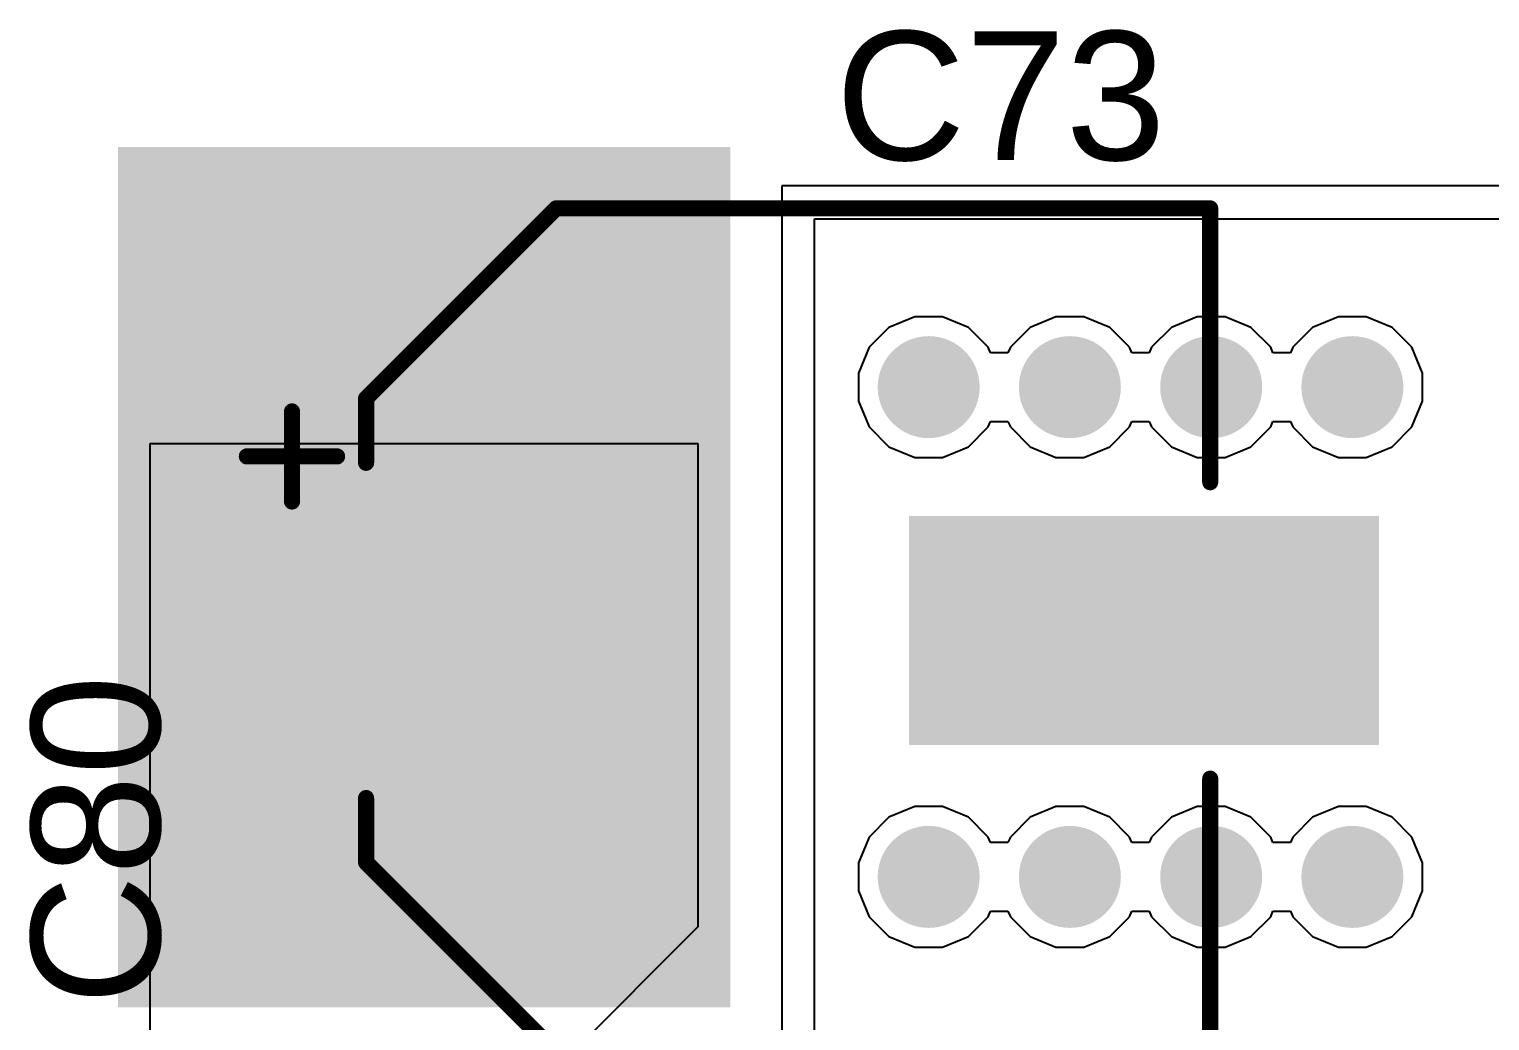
# Model space of a CAD drawing. Header units: millimetres. Extents: x 0 to 5423, y 0 to 5425.
# Drawn here: x 47.69 to 59.2, y 35.45 to 43.27 of the extents above; entities that cross this region are included whole.
import ezdxf

# ---------------------------------------------------------------- set-up
doc = ezdxf.new("R2010")
doc.units = ezdxf.units.MM
for name, color, linetype in [('BottomLayer', 5, 'Continuous'), ('BottomSolder', 6, 'Continuous'), ('TopLayer', 1, 'Continuous'), ('TopOverlay', 2, 'Continuous'), ('TopPaste', 8, 'Continuous'), ('TopSolder', 216, 'Continuous'), ('ViaHoleLayer', 16, 'Continuous')]:
    doc.layers.add(name, color=color, linetype=linetype)
doc.styles.add('Arial', font='', dxfattribs={"height": 0.2})
doc.styles.get('Arial').set_extended_font_data('Arial')

# ---------------------------------------------------------------- blocks, each defined once
blk = doc.blocks.new('RVT1H101M0607_353')
at = {"layer": 'TopLayer'}
for points in [[(-4.55, 0.8), (-1.05, 0.8), (-1.05, -0.8), (-4.55, -0.8)], [(1.05, 0.8), (4.55, 0.8), (4.55, -0.8), (1.05, -0.8)]]:
    blk.add_hatch(color=1, dxfattribs=at).paths.add_polyline_path(points)
at = {"layer": 'TopPaste'}
for points in [[(-4.55, 0.8), (-1.05, 0.8), (-1.05, -0.8), (-4.55, -0.8)], [(1.05, 0.8), (4.55, 0.8), (4.55, -0.8), (1.05, -0.8)]]:
    blk.add_hatch(color=8, dxfattribs=at).paths.add_polyline_path(points)
at = {"layer": 'TopSolder'}
for points in [[(-4.652, 0.902), (-0.948, 0.902), (-0.948, -0.902), (-4.652, -0.902)], [(0.948, 0.902), (4.652, 0.902), (4.652, -0.902), (0.948, -0.902)]]:
    blk.add_hatch(color=216, dxfattribs=at).paths.add_polyline_path(points)
at = {"layer": 'TopOverlay', "const_width": 0.127}
for points in [[(-3.333, 1.829), (-1.835, 3.327)], [(-1.835, 3.327), (3.321, 3.327)], [(3.321, 1.168), (3.321, 3.327)], [(-3.333, 1.321), (-3.333, 1.829)], [(-3.918, 1.016), (-3.918, 1.727)], [(-4.273, 1.372), (-3.562, 1.372)], [(3.321, -3.327), (3.321, -1.168)], [(-3.333, -1.829), (-3.333, -1.321)], [(-3.333, -1.829), (-1.835, -3.327)], [(-1.835, -3.327), (3.321, -3.327)]]:
    blk.add_lwpolyline(points, dxfattribs=at)
at = {"layer": 'TopOverlay', "const_width": 0.0635}
for points in [[(-1.867, 3.327, 1), (-1.803, 3.327, 1)], [(-1.867, 3.327, 1), (-1.803, 3.327, 1)], [(3.29, 3.327, 1), (3.353, 3.327, 1)], [(3.29, 3.327, 1), (3.353, 3.327, 1)], [(-3.365, 1.829, 1), (-3.302, 1.829, 1)], [(-3.365, 1.829, 1), (-3.302, 1.829, 1)], [(-3.949, 1.727, 1), (-3.886, 1.727, 1)], [(-4.305, 1.372, 1), (-4.241, 1.372, 1)], [(-3.594, 1.372, 1), (-3.53, 1.372, 1)], [(-3.365, 1.321, 1), (-3.302, 1.321, 1)], [(3.29, 1.168, 1), (3.353, 1.168, 1)], [(-3.949, 1.016, 1), (-3.886, 1.016, 1)], [(3.29, -1.168, 1), (3.353, -1.168, 1)], [(-3.365, -1.321, 1), (-3.302, -1.321, 1)], [(-3.365, -1.829, 1), (-3.302, -1.829, 1)], [(-3.365, -1.829, 1), (-3.302, -1.829, 1)], [(-1.867, -3.327, 1), (-1.803, -3.327, 1)], [(-1.867, -3.327, 1), (-1.803, -3.327, 1)], [(3.29, -3.327, 1), (3.353, -3.327, 1)], [(3.29, -3.327, 1), (3.353, -3.327, 1)]]:
    blk.add_lwpolyline(points, format="xyb", close=True, dxfattribs=at)

msp = doc.modelspace()

# ---------------------------------------------------------------- hatches: boundary and pattern name
at = {"layer": 'BottomLayer'}
h = msp.add_hatch(color=5, dxfattribs=at)
edge = h.paths.add_edge_path()
edge.add_arc((49.178, 40.45), 0.3, 0, 360)
h = msp.add_hatch(color=5, dxfattribs=at)
edge = h.paths.add_edge_path()
edge.add_arc((50.291, 40.45), 0.3, 0, 360)
h = msp.add_hatch(color=5, dxfattribs=at)
edge = h.paths.add_edge_path()
edge.add_arc((51.405, 40.45), 0.3, 0, 360)
h = msp.add_hatch(color=5, dxfattribs=at)
edge = h.paths.add_edge_path()
edge.add_arc((52.518, 40.45), 0.3, 0, 360)
h = msp.add_hatch(color=5, dxfattribs=at)
edge = h.paths.add_edge_path()
edge.add_arc((54.778, 40.45), 0.3, 0, 360)
h = msp.add_hatch(color=5, dxfattribs=at)
edge = h.paths.add_edge_path()
edge.add_arc((55.891, 40.45), 0.3, 0, 360)
h = msp.add_hatch(color=5, dxfattribs=at)
edge = h.paths.add_edge_path()
edge.add_arc((57.005, 40.45), 0.3, 0, 360)
h = msp.add_hatch(color=5, dxfattribs=at)
edge = h.paths.add_edge_path()
edge.add_arc((58.118, 40.45), 0.3, 0, 360)
h = msp.add_hatch(color=5, dxfattribs=at)
edge = h.paths.add_edge_path()
edge.add_arc((49.178, 36.589), 0.3, 0, 360)
h = msp.add_hatch(color=5, dxfattribs=at)
edge = h.paths.add_edge_path()
edge.add_arc((50.291, 36.589), 0.3, 0, 360)
h = msp.add_hatch(color=5, dxfattribs=at)
edge = h.paths.add_edge_path()
edge.add_arc((51.405, 36.589), 0.3, 0, 360)
h = msp.add_hatch(color=5, dxfattribs=at)
edge = h.paths.add_edge_path()
edge.add_arc((52.518, 36.589), 0.3, 0, 360)
h = msp.add_hatch(color=5, dxfattribs=at)
edge = h.paths.add_edge_path()
edge.add_arc((54.778, 36.589), 0.3, 0, 360)
h = msp.add_hatch(color=5, dxfattribs=at)
edge = h.paths.add_edge_path()
edge.add_arc((55.891, 36.589), 0.3, 0, 360)
h = msp.add_hatch(color=5, dxfattribs=at)
edge = h.paths.add_edge_path()
edge.add_arc((57.005, 36.589), 0.3, 0, 360)
h = msp.add_hatch(color=5, dxfattribs=at)
edge = h.paths.add_edge_path()
edge.add_arc((58.118, 36.589), 0.3, 0, 360)
at = {"layer": 'BottomSolder'}
h = msp.add_hatch(color=6, dxfattribs=at)
edge = h.paths.add_edge_path()
edge.add_arc((49.178, 40.45), 0.402, 0, 360)
h = msp.add_hatch(color=6, dxfattribs=at)
edge = h.paths.add_edge_path()
edge.add_arc((50.291, 40.45), 0.402, 0, 360)
h = msp.add_hatch(color=6, dxfattribs=at)
edge = h.paths.add_edge_path()
edge.add_arc((51.405, 40.45), 0.402, 0, 360)
h = msp.add_hatch(color=6, dxfattribs=at)
edge = h.paths.add_edge_path()
edge.add_arc((52.518, 40.45), 0.402, 0, 360)
h = msp.add_hatch(color=6, dxfattribs=at)
edge = h.paths.add_edge_path()
edge.add_arc((54.778, 40.45), 0.402, 0, 360)
h = msp.add_hatch(color=6, dxfattribs=at)
edge = h.paths.add_edge_path()
edge.add_arc((55.891, 40.45), 0.402, 0, 360)
h = msp.add_hatch(color=6, dxfattribs=at)
edge = h.paths.add_edge_path()
edge.add_arc((57.005, 40.45), 0.402, 0, 360)
h = msp.add_hatch(color=6, dxfattribs=at)
edge = h.paths.add_edge_path()
edge.add_arc((58.118, 40.45), 0.402, 0, 360)
h = msp.add_hatch(color=6, dxfattribs=at)
edge = h.paths.add_edge_path()
edge.add_arc((49.178, 36.589), 0.402, 0, 360)
h = msp.add_hatch(color=6, dxfattribs=at)
edge = h.paths.add_edge_path()
edge.add_arc((50.291, 36.589), 0.402, 0, 360)
h = msp.add_hatch(color=6, dxfattribs=at)
edge = h.paths.add_edge_path()
edge.add_arc((51.405, 36.589), 0.402, 0, 360)
h = msp.add_hatch(color=6, dxfattribs=at)
edge = h.paths.add_edge_path()
edge.add_arc((52.518, 36.589), 0.402, 0, 360)
h = msp.add_hatch(color=6, dxfattribs=at)
edge = h.paths.add_edge_path()
edge.add_arc((54.778, 36.589), 0.402, 0, 360)
h = msp.add_hatch(color=6, dxfattribs=at)
edge = h.paths.add_edge_path()
edge.add_arc((55.891, 36.589), 0.402, 0, 360)
h = msp.add_hatch(color=6, dxfattribs=at)
edge = h.paths.add_edge_path()
edge.add_arc((57.005, 36.589), 0.402, 0, 360)
h = msp.add_hatch(color=6, dxfattribs=at)
edge = h.paths.add_edge_path()
edge.add_arc((58.118, 36.589), 0.402, 0, 360)
at = {"layer": 'TopLayer'}
msp.add_hatch(color=1, dxfattribs=at).paths.add_polyline_path([(48.387, 35.562), (53.213, 35.562), (53.213, 42.343), (48.387, 42.343)])
h = msp.add_hatch(color=1, dxfattribs=at)
edge = h.paths.add_edge_path()
edge.add_arc((49.178, 40.45), 0.3, 0, 360)
h = msp.add_hatch(color=1, dxfattribs=at)
edge = h.paths.add_edge_path()
edge.add_arc((50.291, 40.45), 0.3, 0, 360)
h = msp.add_hatch(color=1, dxfattribs=at)
edge = h.paths.add_edge_path()
edge.add_arc((51.405, 40.45), 0.3, 0, 360)
h = msp.add_hatch(color=1, dxfattribs=at)
edge = h.paths.add_edge_path()
edge.add_arc((52.518, 40.45), 0.3, 0, 360)
h = msp.add_hatch(color=1, dxfattribs=at)
edge = h.paths.add_edge_path()
edge.add_arc((54.778, 40.45), 0.3, 0, 360)
h = msp.add_hatch(color=1, dxfattribs=at)
edge = h.paths.add_edge_path()
edge.add_arc((55.891, 40.45), 0.3, 0, 360)
h = msp.add_hatch(color=1, dxfattribs=at)
edge = h.paths.add_edge_path()
edge.add_arc((57.005, 40.45), 0.3, 0, 360)
h = msp.add_hatch(color=1, dxfattribs=at)
edge = h.paths.add_edge_path()
edge.add_arc((58.118, 40.45), 0.3, 0, 360)
h = msp.add_hatch(color=1, dxfattribs=at)
edge = h.paths.add_edge_path()
edge.add_arc((49.178, 36.589), 0.3, 0, 360)
h = msp.add_hatch(color=1, dxfattribs=at)
edge = h.paths.add_edge_path()
edge.add_arc((50.291, 36.589), 0.3, 0, 360)
h = msp.add_hatch(color=1, dxfattribs=at)
edge = h.paths.add_edge_path()
edge.add_arc((51.405, 36.589), 0.3, 0, 360)
h = msp.add_hatch(color=1, dxfattribs=at)
edge = h.paths.add_edge_path()
edge.add_arc((52.518, 36.589), 0.3, 0, 360)
h = msp.add_hatch(color=1, dxfattribs=at)
edge = h.paths.add_edge_path()
edge.add_arc((54.778, 36.589), 0.3, 0, 360)
h = msp.add_hatch(color=1, dxfattribs=at)
edge = h.paths.add_edge_path()
edge.add_arc((55.891, 36.589), 0.3, 0, 360)
h = msp.add_hatch(color=1, dxfattribs=at)
edge = h.paths.add_edge_path()
edge.add_arc((57.005, 36.589), 0.3, 0, 360)
h = msp.add_hatch(color=1, dxfattribs=at)
edge = h.paths.add_edge_path()
edge.add_arc((58.118, 36.589), 0.3, 0, 360)
at = {"layer": 'TopSolder'}
h = msp.add_hatch(color=216, dxfattribs=at)
edge = h.paths.add_edge_path()
edge.add_arc((49.178, 40.45), 0.402, 0, 360)
h = msp.add_hatch(color=216, dxfattribs=at)
edge = h.paths.add_edge_path()
edge.add_arc((50.291, 40.45), 0.402, 0, 360)
h = msp.add_hatch(color=216, dxfattribs=at)
edge = h.paths.add_edge_path()
edge.add_arc((51.405, 40.45), 0.402, 0, 360)
h = msp.add_hatch(color=216, dxfattribs=at)
edge = h.paths.add_edge_path()
edge.add_arc((52.518, 40.45), 0.402, 0, 360)
h = msp.add_hatch(color=216, dxfattribs=at)
edge = h.paths.add_edge_path()
edge.add_arc((54.778, 40.45), 0.402, 0, 360)
h = msp.add_hatch(color=216, dxfattribs=at)
edge = h.paths.add_edge_path()
edge.add_arc((55.891, 40.45), 0.402, 0, 360)
h = msp.add_hatch(color=216, dxfattribs=at)
edge = h.paths.add_edge_path()
edge.add_arc((57.005, 40.45), 0.402, 0, 360)
h = msp.add_hatch(color=216, dxfattribs=at)
edge = h.paths.add_edge_path()
edge.add_arc((58.118, 40.45), 0.402, 0, 360)
h = msp.add_hatch(color=216, dxfattribs=at)
edge = h.paths.add_edge_path()
edge.add_arc((49.178, 36.589), 0.402, 0, 360)
h = msp.add_hatch(color=216, dxfattribs=at)
edge = h.paths.add_edge_path()
edge.add_arc((50.291, 36.589), 0.402, 0, 360)
h = msp.add_hatch(color=216, dxfattribs=at)
edge = h.paths.add_edge_path()
edge.add_arc((51.405, 36.589), 0.402, 0, 360)
h = msp.add_hatch(color=216, dxfattribs=at)
edge = h.paths.add_edge_path()
edge.add_arc((52.518, 36.589), 0.402, 0, 360)
h = msp.add_hatch(color=216, dxfattribs=at)
edge = h.paths.add_edge_path()
edge.add_arc((54.778, 36.589), 0.402, 0, 360)
h = msp.add_hatch(color=216, dxfattribs=at)
edge = h.paths.add_edge_path()
edge.add_arc((55.891, 36.589), 0.402, 0, 360)
h = msp.add_hatch(color=216, dxfattribs=at)
edge = h.paths.add_edge_path()
edge.add_arc((57.005, 36.589), 0.402, 0, 360)
h = msp.add_hatch(color=216, dxfattribs=at)
edge = h.paths.add_edge_path()
edge.add_arc((58.118, 36.589), 0.402, 0, 360)
at = {"layer": 'ViaHoleLayer'}
h = msp.add_hatch(color=16, dxfattribs=at)
edge = h.paths.add_edge_path()
edge.add_arc((49.178, 40.45), 0.15, 0, 360)
h = msp.add_hatch(color=16, dxfattribs=at)
edge = h.paths.add_edge_path()
edge.add_arc((50.291, 40.45), 0.15, 0, 360)
h = msp.add_hatch(color=16, dxfattribs=at)
edge = h.paths.add_edge_path()
edge.add_arc((51.405, 40.45), 0.15, 0, 360)
h = msp.add_hatch(color=16, dxfattribs=at)
edge = h.paths.add_edge_path()
edge.add_arc((52.518, 40.45), 0.15, 0, 360)
h = msp.add_hatch(color=16, dxfattribs=at)
edge = h.paths.add_edge_path()
edge.add_arc((54.778, 40.45), 0.15, 0, 360)
h = msp.add_hatch(color=16, dxfattribs=at)
edge = h.paths.add_edge_path()
edge.add_arc((55.891, 40.45), 0.15, 0, 360)
h = msp.add_hatch(color=16, dxfattribs=at)
edge = h.paths.add_edge_path()
edge.add_arc((57.005, 40.45), 0.15, 0, 360)
h = msp.add_hatch(color=16, dxfattribs=at)
edge = h.paths.add_edge_path()
edge.add_arc((58.118, 40.45), 0.15, 0, 360)
h = msp.add_hatch(color=16, dxfattribs=at)
edge = h.paths.add_edge_path()
edge.add_arc((49.178, 36.589), 0.15, 0, 360)
h = msp.add_hatch(color=16, dxfattribs=at)
edge = h.paths.add_edge_path()
edge.add_arc((50.291, 36.589), 0.15, 0, 360)
h = msp.add_hatch(color=16, dxfattribs=at)
edge = h.paths.add_edge_path()
edge.add_arc((51.405, 36.589), 0.15, 0, 360)
h = msp.add_hatch(color=16, dxfattribs=at)
edge = h.paths.add_edge_path()
edge.add_arc((52.518, 36.589), 0.15, 0, 360)
h = msp.add_hatch(color=16, dxfattribs=at)
edge = h.paths.add_edge_path()
edge.add_arc((54.778, 36.589), 0.15, 0, 360)
h = msp.add_hatch(color=16, dxfattribs=at)
edge = h.paths.add_edge_path()
edge.add_arc((55.891, 36.589), 0.15, 0, 360)
h = msp.add_hatch(color=16, dxfattribs=at)
edge = h.paths.add_edge_path()
edge.add_arc((57.005, 36.589), 0.15, 0, 360)
h = msp.add_hatch(color=16, dxfattribs=at)
edge = h.paths.add_edge_path()
edge.add_arc((58.118, 36.589), 0.15, 0, 360)

# ---------------------------------------------------------------- linework, layer by layer
at = {"layer": 'BottomLayer'}
for p, q in [((54.668, 41.004), (54.464, 40.92)), ((54.888, 41.004), (54.668, 41.004)), ((55.092, 40.92), (54.888, 41.004)), ((55.781, 41.004), (55.577, 40.92)), ((56.001, 41.004), (55.781, 41.004)), ((56.205, 40.92), (56.001, 41.004)), ((56.894, 41.004), (56.691, 40.92)), ((57.115, 41.004), (56.894, 41.004)), ((57.318, 40.92), (57.115, 41.004)), ((58.008, 41.004), (57.804, 40.92)), ((58.228, 41.004), (58.008, 41.004)), ((58.432, 40.92), (58.228, 41.004)), ((54.464, 40.92), (54.308, 40.764)), ((55.248, 40.764), (55.092, 40.92)), ((55.577, 40.92), (55.422, 40.764)), ((56.361, 40.764), (56.205, 40.92)), ((56.691, 40.92), (56.535, 40.764)), ((57.474, 40.764), (57.318, 40.92)), ((57.804, 40.92), (57.648, 40.764)), ((58.588, 40.764), (58.432, 40.92)), ((54.308, 40.764), (54.224, 40.56)), ((55.266, 40.72), (55.248, 40.764)), ((55.422, 40.764), (55.403, 40.72)), ((56.379, 40.72), (56.361, 40.764)), ((56.535, 40.764), (56.517, 40.72)), ((57.492, 40.72), (57.474, 40.764)), ((57.648, 40.764), (57.63, 40.72)), ((58.672, 40.56), (58.588, 40.764)), ((55.403, 40.72), (55.266, 40.72)), ((56.517, 40.72), (56.379, 40.72)), ((57.63, 40.72), (57.492, 40.72)), ((54.224, 40.56), (54.224, 40.34)), ((58.672, 40.34), (58.672, 40.56)), ((54.224, 40.34), (54.308, 40.136)), ((58.588, 40.136), (58.672, 40.34)), ((54.308, 40.136), (54.464, 39.98)), ((55.092, 39.98), (55.248, 40.136)), ((55.248, 40.136), (55.266, 40.18)), ((55.266, 40.18), (55.403, 40.18)), ((55.403, 40.18), (55.422, 40.136)), ((55.422, 40.136), (55.577, 39.98)), ((56.205, 39.98), (56.361, 40.136)), ((56.361, 40.136), (56.379, 40.18)), ((56.379, 40.18), (56.517, 40.18)), ((56.517, 40.18), (56.535, 40.136)), ((56.535, 40.136), (56.691, 39.98)), ((57.318, 39.98), (57.474, 40.136)), ((57.474, 40.136), (57.492, 40.18)), ((57.492, 40.18), (57.63, 40.18)), ((57.63, 40.18), (57.648, 40.136)), ((57.648, 40.136), (57.804, 39.98)), ((58.432, 39.98), (58.588, 40.136)), ((54.464, 39.98), (54.668, 39.896)), ((54.888, 39.896), (55.092, 39.98)), ((55.577, 39.98), (55.781, 39.896)), ((56.001, 39.896), (56.205, 39.98)), ((56.691, 39.98), (56.894, 39.896)), ((57.115, 39.896), (57.318, 39.98)), ((57.804, 39.98), (58.008, 39.896)), ((58.228, 39.896), (58.432, 39.98)), ((54.668, 39.896), (54.888, 39.896)), ((55.781, 39.896), (56.001, 39.896)), ((56.894, 39.896), (57.115, 39.896)), ((58.008, 39.896), (58.228, 39.896)), ((54.668, 37.143), (54.464, 37.059)), ((54.888, 37.143), (54.668, 37.143)), ((55.092, 37.059), (54.888, 37.143)), ((55.781, 37.143), (55.577, 37.059)), ((56.001, 37.143), (55.781, 37.143)), ((56.205, 37.059), (56.001, 37.143)), ((56.894, 37.143), (56.691, 37.059)), ((57.115, 37.143), (56.894, 37.143)), ((57.318, 37.059), (57.115, 37.143)), ((58.008, 37.143), (57.804, 37.059)), ((58.228, 37.143), (58.008, 37.143)), ((58.432, 37.059), (58.228, 37.143)), ((54.464, 37.059), (54.308, 36.903)), ((55.248, 36.903), (55.092, 37.059)), ((55.577, 37.059), (55.422, 36.903)), ((56.361, 36.903), (56.205, 37.059)), ((56.691, 37.059), (56.535, 36.903)), ((57.474, 36.903), (57.318, 37.059)), ((57.804, 37.059), (57.648, 36.903)), ((58.588, 36.903), (58.432, 37.059)), ((54.308, 36.903), (54.224, 36.699)), ((55.266, 36.859), (55.248, 36.903)), ((55.403, 36.859), (55.266, 36.859)), ((55.422, 36.903), (55.403, 36.859)), ((56.379, 36.859), (56.361, 36.903)), ((56.517, 36.859), (56.379, 36.859)), ((56.535, 36.903), (56.517, 36.859)), ((57.492, 36.859), (57.474, 36.903)), ((57.63, 36.859), (57.492, 36.859)), ((57.648, 36.903), (57.63, 36.859)), ((58.672, 36.699), (58.588, 36.903)), ((54.224, 36.699), (54.224, 36.479)), ((58.672, 36.479), (58.672, 36.699)), ((54.224, 36.479), (54.308, 36.275)), ((58.588, 36.275), (58.672, 36.479)), ((54.308, 36.275), (54.464, 36.12)), ((55.092, 36.12), (55.248, 36.275)), ((55.248, 36.275), (55.266, 36.319)), ((55.266, 36.319), (55.403, 36.319)), ((55.403, 36.319), (55.422, 36.275)), ((55.422, 36.275), (55.577, 36.12)), ((56.205, 36.12), (56.361, 36.275)), ((56.361, 36.275), (56.379, 36.319)), ((56.379, 36.319), (56.517, 36.319)), ((56.517, 36.319), (56.535, 36.275)), ((56.535, 36.275), (56.691, 36.12)), ((57.318, 36.12), (57.474, 36.275)), ((57.474, 36.275), (57.492, 36.319)), ((57.492, 36.319), (57.63, 36.319)), ((57.63, 36.319), (57.648, 36.275)), ((57.648, 36.275), (57.804, 36.12)), ((58.432, 36.12), (58.588, 36.275)), ((54.464, 36.12), (54.668, 36.035)), ((54.888, 36.035), (55.092, 36.12)), ((55.577, 36.12), (55.781, 36.035)), ((56.001, 36.035), (56.205, 36.12)), ((56.691, 36.12), (56.894, 36.035)), ((57.115, 36.035), (57.318, 36.12)), ((57.804, 36.12), (58.008, 36.035)), ((58.228, 36.035), (58.432, 36.12)), ((54.668, 36.035), (54.888, 36.035)), ((55.781, 36.035), (56.001, 36.035)), ((56.894, 36.035), (57.115, 36.035)), ((58.008, 36.035), (58.228, 36.035))]:
    msp.add_line(p, q, dxfattribs=at)
at = {"layer": 'TopLayer'}
for p, q in [((59.722, 42.037), (53.619, 42.037)), ((53.619, 42.037), (53.619, 41.778)), ((53.619, 41.778), (53.619, 35.298)), ((53.878, 35.298), (53.878, 41.778)), ((53.878, 41.778), (59.722, 41.778)), ((48.641, 34.634), (48.641, 40.005)), ((48.641, 40.005), (52.959, 40.005)), ((52.959, 40.005), (52.959, 36.195)), ((52.959, 36.195), (51.692, 34.928))]:
    msp.add_line(p, q, dxfattribs=at)

# ---------------------------------------------------------------- block references
msp.add_blockref('RVT1H101M0607_353', (53.676, 38.532))

# ---------------------------------------------------------------- texts
at = {"layer": 'TopOverlay', "style": 'Arial'}
msp.add_text('C73', height=1.016, dxfattribs=at).set_placement((54.043, 42.24))
msp.add_text('C80', height=1.016, rotation=90, dxfattribs=at).set_placement((48.718, 35.577))

doc.saveas('drawing.dxf')
